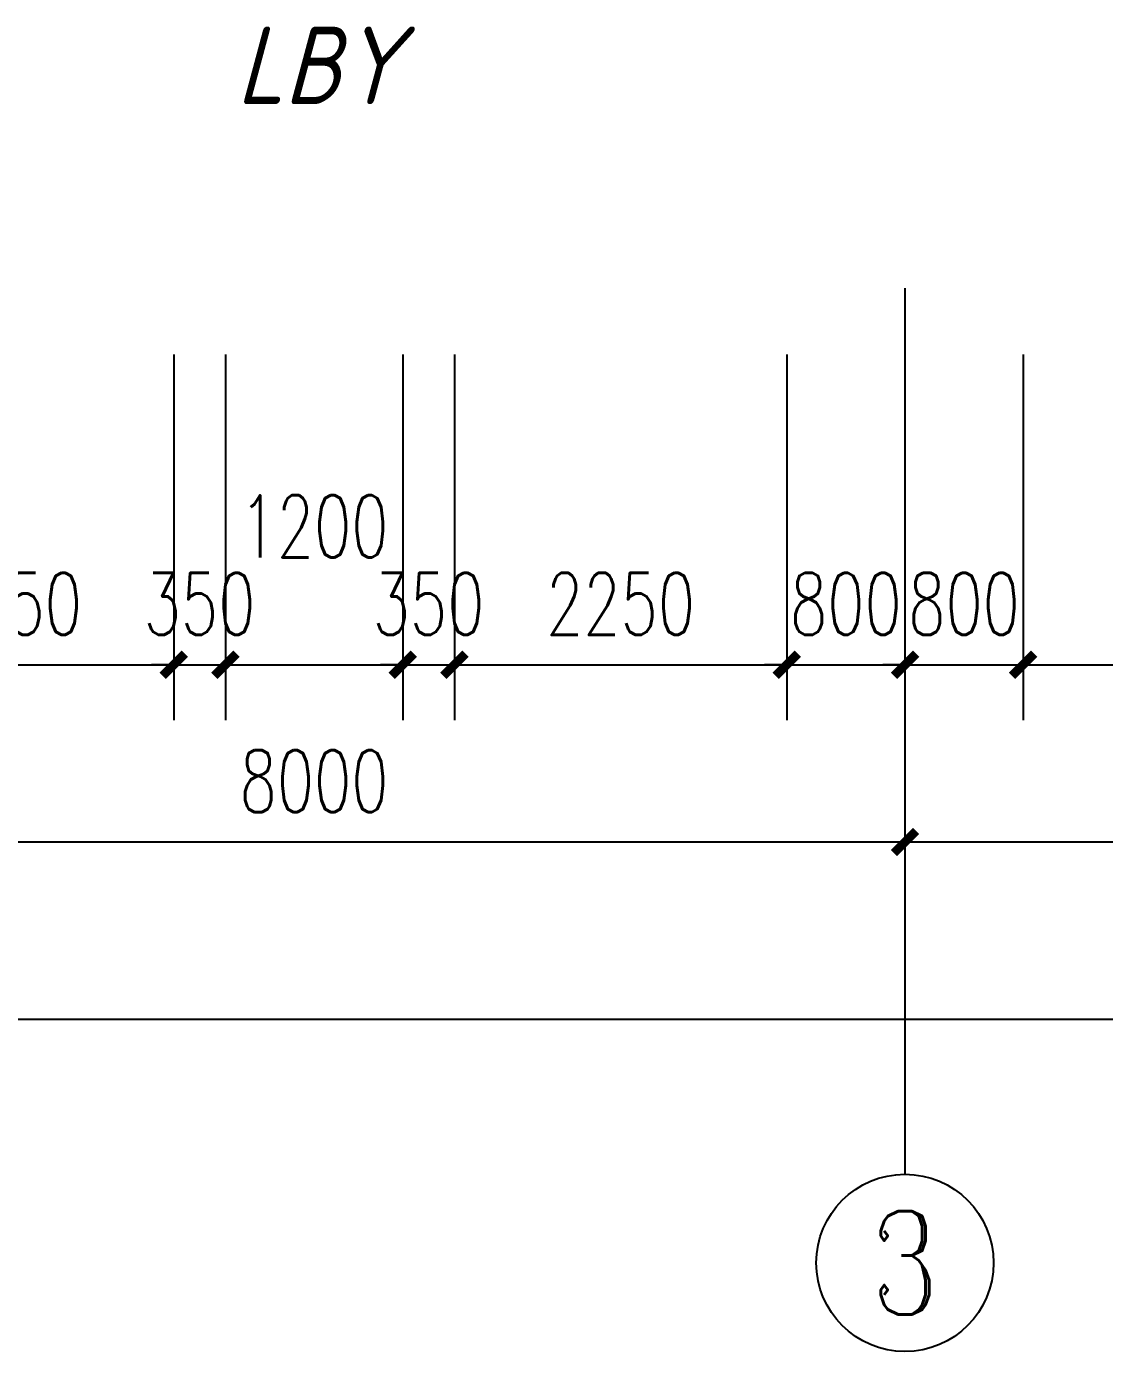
# Model space of a CAD drawing. Extents: x 0 to 2972856, y -1269770 to 0.
# Drawn here: x 2685210 to 2692506, y -1101156 to -1092184 of the extents above; entities that cross this region are included whole.
import ezdxf
from ezdxf.enums import TextEntityAlignment as Align

# ---------------------------------------------------------------- set-up
doc = ezdxf.new("R2010")
doc.units = 0
doc.header["$LTSCALE"] = 1000
doc.header["$PDSIZE"] = 50
doc.layers.add('1-建筑底图', color=8, linetype='Continuous')
doc.layers.add('AXIS_TEXT', color=7, linetype='Continuous')
doc.styles.add('_TCH_AXIS', font='COMPLEX', dxfattribs={"bigfont": 'GBCBIG'})
doc.styles.add('A_DIM_T3', font='SIMPLEX', dxfattribs={"width": 0.7, "bigfont": 'HZ'})
doc.styles.add('COMPLEX', font='COMPLEX')
doc.styles.get("Standard").update_dxf_attribs({"font": 'gbeitc.shx', "bigfont": 'gbcbig.shx'})
doc.dimstyles.new('_TCH_ARCH&&150', dxfattribs={"dimtxt": 420, "dimasz": 150, "dimexe": 375, "dimexo": 450, "dimgap": 202.5, "dimtad": 1, "dimdec": 0, "dimzin": 0, "dimdsep": 46, "dimtxsty": 'A_DIM_T3', "dimblk": 'ARCHTICK', "dimcen": 0.09, "dimclrt": 7, "dimazin": 2, "dimtfac": 1, "dimtdec": 0, "dimtix": 1, "dimtmove": 2, "dimatfit": 3, "dimfxl": 150, "dimtolj": 1, "dimtzin": 0, "dimarcsym": 0})

# ---------------------------------------------------------------- blocks, each defined once
blk = doc.blocks.new('_ArchTick')
at = {"color": 0, "linetype": 'ByBlock', "const_width": 0.4}
blk.add_lwpolyline([(-0.5, -0.5), (0.5, 0.5)], dxfattribs=at)
blk = doc.blocks.new('*D240')
at = {"layer": '1-建筑底图', "color": 0, "lineweight": -2, "transparency": 16777216}
for p, q in [((-600, -4450), (-600, -9325)), ((106600, -4450), (106600, -9325)), ((-600, -8950), (106600, -8950))]:
    blk.add_line(p, q, dxfattribs=at)
at = {"layer": 'Defpoints', "color": 0, "transparency": 16777216}
for p in [(-600, -4000), (106600, -4000), (106600, -8950)]:
    blk.add_point(p, dxfattribs=at)
at = {"layer": '1-建筑底图', "color": 0, "lineweight": -2, "transparency": 16777216, "xscale": 150, "yscale": 150, "zscale": 150, "rotation": 180}
blk.add_blockref('_ArchTick', (-600, -8950), dxfattribs=at)
at = {"layer": '1-建筑底图', "color": 0, "lineweight": -2, "transparency": 16777216, "xscale": 150, "yscale": 150, "zscale": 150}
blk.add_blockref('_ArchTick', (106600, -8950), dxfattribs=at)
at = {"layer": '1-建筑底图', "color": 7, "transparency": 16777216, "insert": (53000, -8537.5), "char_height": 420, "attachment_point": 5, "style": 'A_DIM_T3'}
blk.add_mtext('\\A1;107200', dxfattribs=at)
blk = doc.blocks.new('*D243')
at = {"layer": '1-建筑底图', "color": 0, "lineweight": -2, "transparency": 16777216}
for p, q in [((7700, -4450), (7700, -8125)), ((15700, -4450), (15700, -8125)), ((7700, -7750), (15700, -7750))]:
    blk.add_line(p, q, dxfattribs=at)
at = {"layer": 'Defpoints', "color": 0, "transparency": 16777216}
for p in [(7700, -4000), (15700, -4000), (15700, -7750)]:
    blk.add_point(p, dxfattribs=at)
at = {"layer": '1-建筑底图', "color": 0, "lineweight": -2, "transparency": 16777216, "xscale": 150, "yscale": 150, "zscale": 150, "rotation": 180}
blk.add_blockref('_ArchTick', (7700, -7750), dxfattribs=at)
at = {"layer": '1-建筑底图', "color": 0, "lineweight": -2, "transparency": 16777216, "xscale": 150, "yscale": 150, "zscale": 150}
blk.add_blockref('_ArchTick', (15700, -7750), dxfattribs=at)
at = {"layer": '1-建筑底图', "color": 7, "transparency": 16777216, "insert": (11700, -7337.5), "char_height": 420, "attachment_point": 5, "style": 'A_DIM_T3'}
blk.add_mtext('\\A1;8000', dxfattribs=at)
blk = doc.blocks.new('*D244')
at = {"layer": '1-建筑底图', "color": 0, "lineweight": -2, "transparency": 16777216}
for p, q in [((15700, -4450), (15700, -8125)), ((23700, -4450), (23700, -8125)), ((15700, -7750), (23700, -7750))]:
    blk.add_line(p, q, dxfattribs=at)
at = {"layer": 'Defpoints', "color": 0, "transparency": 16777216}
for p in [(15700, -4000), (23700, -4000), (23700, -7750)]:
    blk.add_point(p, dxfattribs=at)
at = {"layer": '1-建筑底图', "color": 0, "lineweight": -2, "transparency": 16777216, "xscale": 150, "yscale": 150, "zscale": 150, "rotation": 180}
blk.add_blockref('_ArchTick', (15700, -7750), dxfattribs=at)
at = {"layer": '1-建筑底图', "color": 0, "lineweight": -2, "transparency": 16777216, "xscale": 150, "yscale": 150, "zscale": 150}
blk.add_blockref('_ArchTick', (23700, -7750), dxfattribs=at)
at = {"layer": '1-建筑底图', "color": 7, "transparency": 16777216, "insert": (19700, -7337.5), "char_height": 420, "attachment_point": 5, "style": 'A_DIM_T3'}
blk.add_mtext('\\A1;8000', dxfattribs=at)
blk = doc.blocks.new('*D738')
at = {"layer": '1-建筑底图', "color": 0, "lineweight": -2, "transparency": 16777216}
for p, q in [((16500, -4450), (16500, -6925)), ((18750, -4450), (18750, -6925)), ((16500, -6550), (18750, -6550))]:
    blk.add_line(p, q, dxfattribs=at)
at = {"layer": 'Defpoints', "color": 0, "transparency": 16777216}
for p in [(16500, -4000), (18750, -4000), (18750, -6550)]:
    blk.add_point(p, dxfattribs=at)
at = {"layer": '1-建筑底图', "color": 0, "lineweight": -2, "transparency": 16777216, "xscale": 150, "yscale": 150, "zscale": 150, "rotation": 180}
blk.add_blockref('_ArchTick', (16500, -6550), dxfattribs=at)
at = {"layer": '1-建筑底图', "color": 0, "lineweight": -2, "transparency": 16777216, "xscale": 150, "yscale": 150, "zscale": 150}
blk.add_blockref('_ArchTick', (18750, -6550), dxfattribs=at)
at = {"layer": '1-建筑底图', "color": 7, "transparency": 16777216, "insert": (17625, -6137.5), "char_height": 420, "attachment_point": 5, "style": 'A_DIM_T3'}
blk.add_mtext('\\A1;2250', dxfattribs=at)
blk = doc.blocks.new('*D739')
at = {"layer": '1-建筑底图', "color": 0, "lineweight": -2, "transparency": 16777216}
for p, q in [((15700, -4450), (15700, -6925)), ((16500, -4450), (16500, -6925)), ((15700, -6550), (15550, -6550)), ((15700, -6550), (16500, -6550)), ((16500, -6550), (16650, -6550))]:
    blk.add_line(p, q, dxfattribs=at)
at = {"layer": 'Defpoints', "color": 0, "transparency": 16777216}
for p in [(15700, -4000), (16500, -4000), (16500, -6550)]:
    blk.add_point(p, dxfattribs=at)
at = {"layer": '1-建筑底图', "color": 0, "lineweight": -2, "transparency": 16777216, "xscale": 150, "yscale": 150, "zscale": 150}
blk.add_blockref('_ArchTick', (15700, -6550), dxfattribs=at)
at = {"layer": '1-建筑底图', "color": 0, "lineweight": -2, "transparency": 16777216, "xscale": 150, "yscale": 150, "zscale": 150, "rotation": 180}
blk.add_blockref('_ArchTick', (16500, -6550), dxfattribs=at)
at = {"layer": '1-建筑底图', "color": 7, "transparency": 16777216, "insert": (16100, -6137.5), "char_height": 420, "attachment_point": 5, "style": 'A_DIM_T3'}
blk.add_mtext('\\A1;800', dxfattribs=at)
blk = doc.blocks.new('*D740')
at = {"layer": '1-建筑底图', "color": 0, "lineweight": -2, "transparency": 16777216}
for p, q in [((14900, -4450), (14900, -6925)), ((15700, -4450), (15700, -6925)), ((14900, -6550), (14750, -6550)), ((14900, -6550), (15700, -6550)), ((15700, -6550), (15850, -6550))]:
    blk.add_line(p, q, dxfattribs=at)
at = {"layer": 'Defpoints', "color": 0, "transparency": 16777216}
for p in [(14900, -4000), (15700, -4000), (15700, -6550)]:
    blk.add_point(p, dxfattribs=at)
at = {"layer": '1-建筑底图', "color": 0, "lineweight": -2, "transparency": 16777216, "xscale": 150, "yscale": 150, "zscale": 150}
blk.add_blockref('_ArchTick', (14900, -6550), dxfattribs=at)
at = {"layer": '1-建筑底图', "color": 0, "lineweight": -2, "transparency": 16777216, "xscale": 150, "yscale": 150, "zscale": 150, "rotation": 180}
blk.add_blockref('_ArchTick', (15700, -6550), dxfattribs=at)
at = {"layer": '1-建筑底图', "color": 7, "transparency": 16777216, "insert": (15300, -6137.5), "char_height": 420, "attachment_point": 5, "style": 'A_DIM_T3'}
blk.add_mtext('\\A1;800', dxfattribs=at)
blk = doc.blocks.new('*D741')
at = {"layer": '1-建筑底图', "color": 0, "lineweight": -2, "transparency": 16777216}
for p, q in [((12650, -4450), (12650, -6925)), ((14900, -4450), (14900, -6925)), ((12650, -6550), (14900, -6550))]:
    blk.add_line(p, q, dxfattribs=at)
at = {"layer": 'Defpoints', "color": 0, "transparency": 16777216}
for p in [(12650, -4000), (14900, -4000), (14900, -6550)]:
    blk.add_point(p, dxfattribs=at)
at = {"layer": '1-建筑底图', "color": 0, "lineweight": -2, "transparency": 16777216, "xscale": 150, "yscale": 150, "zscale": 150, "rotation": 180}
blk.add_blockref('_ArchTick', (12650, -6550), dxfattribs=at)
at = {"layer": '1-建筑底图', "color": 0, "lineweight": -2, "transparency": 16777216, "xscale": 150, "yscale": 150, "zscale": 150}
blk.add_blockref('_ArchTick', (14900, -6550), dxfattribs=at)
at = {"layer": '1-建筑底图', "color": 7, "transparency": 16777216, "insert": (13775, -6137.5), "char_height": 420, "attachment_point": 5, "style": 'A_DIM_T3'}
blk.add_mtext('\\A1;2250', dxfattribs=at)
blk = doc.blocks.new('*D742')
at = {"layer": '1-建筑底图', "color": 0, "lineweight": -2, "transparency": 16777216}
for p, q in [((12300, -4450), (12300, -6925)), ((12650, -4450), (12650, -6925)), ((12300, -6550), (12150, -6550)), ((12300, -6550), (12650, -6550)), ((12650, -6550), (12800, -6550))]:
    blk.add_line(p, q, dxfattribs=at)
at = {"layer": 'Defpoints', "color": 0, "transparency": 16777216}
for p in [(12300, -4000), (12650, -4000), (12650, -6550)]:
    blk.add_point(p, dxfattribs=at)
at = {"layer": '1-建筑底图', "color": 0, "lineweight": -2, "transparency": 16777216, "xscale": 150, "yscale": 150, "zscale": 150}
blk.add_blockref('_ArchTick', (12300, -6550), dxfattribs=at)
at = {"layer": '1-建筑底图', "color": 0, "lineweight": -2, "transparency": 16777216, "xscale": 150, "yscale": 150, "zscale": 150, "rotation": 180}
blk.add_blockref('_ArchTick', (12650, -6550), dxfattribs=at)
at = {"layer": '1-建筑底图', "color": 7, "transparency": 16777216, "insert": (12475, -6137.5), "char_height": 420, "attachment_point": 5, "style": 'A_DIM_T3'}
blk.add_mtext('\\A1;350', dxfattribs=at)
blk = doc.blocks.new('*D743')
at = {"layer": '1-建筑底图', "color": 0, "lineweight": -2, "transparency": 16777216}
for p, q in [((11100, -4450), (11100, -6925)), ((12300, -4450), (12300, -6925)), ((11100, -6550), (12300, -6550))]:
    blk.add_line(p, q, dxfattribs=at)
at = {"layer": 'Defpoints', "color": 0, "transparency": 16777216}
for p in [(11100, -4000), (12300, -4000), (12300, -6550)]:
    blk.add_point(p, dxfattribs=at)
at = {"layer": '1-建筑底图', "color": 0, "lineweight": -2, "transparency": 16777216, "xscale": 150, "yscale": 150, "zscale": 150, "rotation": 180}
blk.add_blockref('_ArchTick', (11100, -6550), dxfattribs=at)
at = {"layer": '1-建筑底图', "color": 0, "lineweight": -2, "transparency": 16777216, "xscale": 150, "yscale": 150, "zscale": 150}
blk.add_blockref('_ArchTick', (12300, -6550), dxfattribs=at)
at = {"layer": '1-建筑底图', "color": 7, "transparency": 16777216, "insert": (11700, -5612.5), "char_height": 420, "attachment_point": 5, "style": 'A_DIM_T3'}
blk.add_mtext('\\A1;1200', dxfattribs=at)
blk = doc.blocks.new('*D744')
at = {"layer": '1-建筑底图', "color": 0, "lineweight": -2, "transparency": 16777216}
for p, q in [((10750, -4450), (10750, -6925)), ((11100, -4450), (11100, -6925)), ((10750, -6550), (10600, -6550)), ((10750, -6550), (11100, -6550)), ((11100, -6550), (11250, -6550))]:
    blk.add_line(p, q, dxfattribs=at)
at = {"layer": 'Defpoints', "color": 0, "transparency": 16777216}
for p in [(10750, -4000), (11100, -4000), (11100, -6550)]:
    blk.add_point(p, dxfattribs=at)
at = {"layer": '1-建筑底图', "color": 0, "lineweight": -2, "transparency": 16777216, "xscale": 150, "yscale": 150, "zscale": 150}
blk.add_blockref('_ArchTick', (10750, -6550), dxfattribs=at)
at = {"layer": '1-建筑底图', "color": 0, "lineweight": -2, "transparency": 16777216, "xscale": 150, "yscale": 150, "zscale": 150, "rotation": 180}
blk.add_blockref('_ArchTick', (11100, -6550), dxfattribs=at)
at = {"layer": '1-建筑底图', "color": 7, "transparency": 16777216, "insert": (10925, -6137.5), "char_height": 420, "attachment_point": 5, "style": 'A_DIM_T3'}
blk.add_mtext('\\A1;350', dxfattribs=at)
blk = doc.blocks.new('*D745')
at = {"layer": '1-建筑底图', "color": 0, "lineweight": -2, "transparency": 16777216}
for p, q in [((8500, -4450), (8500, -6925)), ((10750, -4450), (10750, -6925)), ((8500, -6550), (10750, -6550))]:
    blk.add_line(p, q, dxfattribs=at)
at = {"layer": 'Defpoints', "color": 0, "transparency": 16777216}
for p in [(8500, -4000), (10750, -4000), (10750, -6550)]:
    blk.add_point(p, dxfattribs=at)
at = {"layer": '1-建筑底图', "color": 0, "lineweight": -2, "transparency": 16777216, "xscale": 150, "yscale": 150, "zscale": 150, "rotation": 180}
blk.add_blockref('_ArchTick', (8500, -6550), dxfattribs=at)
at = {"layer": '1-建筑底图', "color": 0, "lineweight": -2, "transparency": 16777216, "xscale": 150, "yscale": 150, "zscale": 150}
blk.add_blockref('_ArchTick', (10750, -6550), dxfattribs=at)
at = {"layer": '1-建筑底图', "color": 7, "transparency": 16777216, "insert": (9625, -6137.5), "char_height": 420, "attachment_point": 5, "style": 'A_DIM_T3'}
blk.add_mtext('\\A1;2250', dxfattribs=at)
blk = doc.blocks.new('*D855')
at = {"layer": '1-建筑底图', "color": 0, "lineweight": -2, "transparency": 16777216}
for p, q in [((-600, -4450), (-600, -9325)), ((106600, -4450), (106600, -9325)), ((-600, -8950), (106600, -8950))]:
    blk.add_line(p, q, dxfattribs=at)
at = {"layer": 'Defpoints', "color": 0, "transparency": 16777216}
for p in [(-600, -4000), (106600, -4000), (106600, -8950)]:
    blk.add_point(p, dxfattribs=at)
at = {"layer": '1-建筑底图', "color": 0, "lineweight": -2, "transparency": 16777216, "xscale": 150, "yscale": 150, "zscale": 150, "rotation": 180}
blk.add_blockref('_ArchTick', (-600, -8950), dxfattribs=at)
at = {"layer": '1-建筑底图', "color": 0, "lineweight": -2, "transparency": 16777216, "xscale": 150, "yscale": 150, "zscale": 150}
blk.add_blockref('_ArchTick', (106600, -8950), dxfattribs=at)
at = {"layer": '1-建筑底图', "color": 7, "transparency": 16777216, "insert": (53000, -8537.5), "char_height": 420, "attachment_point": 5, "style": 'A_DIM_T3'}
blk.add_mtext('\\A1;107200', dxfattribs=at)
blk = doc.blocks.new('*D858')
at = {"layer": '1-建筑底图', "color": 0, "lineweight": -2, "transparency": 16777216}
for p, q in [((7700, -4450), (7700, -8125)), ((15700, -4450), (15700, -8125)), ((7700, -7750), (15700, -7750))]:
    blk.add_line(p, q, dxfattribs=at)
at = {"layer": 'Defpoints', "color": 0, "transparency": 16777216}
for p in [(7700, -4000), (15700, -4000), (15700, -7750)]:
    blk.add_point(p, dxfattribs=at)
at = {"layer": '1-建筑底图', "color": 0, "lineweight": -2, "transparency": 16777216, "xscale": 150, "yscale": 150, "zscale": 150, "rotation": 180}
blk.add_blockref('_ArchTick', (7700, -7750), dxfattribs=at)
at = {"layer": '1-建筑底图', "color": 0, "lineweight": -2, "transparency": 16777216, "xscale": 150, "yscale": 150, "zscale": 150}
blk.add_blockref('_ArchTick', (15700, -7750), dxfattribs=at)
at = {"layer": '1-建筑底图', "color": 7, "transparency": 16777216, "insert": (11700, -7337.5), "char_height": 420, "attachment_point": 5, "style": 'A_DIM_T3'}
blk.add_mtext('\\A1;8000', dxfattribs=at)
blk = doc.blocks.new('*D859')
at = {"layer": '1-建筑底图', "color": 0, "lineweight": -2, "transparency": 16777216}
for p, q in [((15700, -4450), (15700, -8125)), ((23700, -4450), (23700, -8125)), ((15700, -7750), (23700, -7750))]:
    blk.add_line(p, q, dxfattribs=at)
at = {"layer": 'Defpoints', "color": 0, "transparency": 16777216}
for p in [(15700, -4000), (23700, -4000), (23700, -7750)]:
    blk.add_point(p, dxfattribs=at)
at = {"layer": '1-建筑底图', "color": 0, "lineweight": -2, "transparency": 16777216, "xscale": 150, "yscale": 150, "zscale": 150, "rotation": 180}
blk.add_blockref('_ArchTick', (15700, -7750), dxfattribs=at)
at = {"layer": '1-建筑底图', "color": 0, "lineweight": -2, "transparency": 16777216, "xscale": 150, "yscale": 150, "zscale": 150}
blk.add_blockref('_ArchTick', (23700, -7750), dxfattribs=at)
at = {"layer": '1-建筑底图', "color": 7, "transparency": 16777216, "insert": (19700, -7337.5), "char_height": 420, "attachment_point": 5, "style": 'A_DIM_T3'}
blk.add_mtext('\\A1;8000', dxfattribs=at)
blk = doc.blocks.new('*D1045')
at = {"layer": '1-建筑底图', "color": 0, "lineweight": -2, "transparency": 16777216}
for p, q in [((16500, -4450), (16500, -6925)), ((18750, -4450), (18750, -6925)), ((16500, -6550), (18750, -6550))]:
    blk.add_line(p, q, dxfattribs=at)
at = {"layer": 'Defpoints', "color": 0, "transparency": 16777216}
for p in [(16500, -4000), (18750, -4000), (18750, -6550)]:
    blk.add_point(p, dxfattribs=at)
at = {"layer": '1-建筑底图', "color": 0, "lineweight": -2, "transparency": 16777216, "xscale": 150, "yscale": 150, "zscale": 150, "rotation": 180}
blk.add_blockref('_ArchTick', (16500, -6550), dxfattribs=at)
at = {"layer": '1-建筑底图', "color": 0, "lineweight": -2, "transparency": 16777216, "xscale": 150, "yscale": 150, "zscale": 150}
blk.add_blockref('_ArchTick', (18750, -6550), dxfattribs=at)
at = {"layer": '1-建筑底图', "color": 7, "transparency": 16777216, "insert": (17625, -6137.5), "char_height": 420, "attachment_point": 5, "style": 'A_DIM_T3'}
blk.add_mtext('\\A1;2250', dxfattribs=at)
blk = doc.blocks.new('*D1046')
at = {"layer": '1-建筑底图', "color": 0, "lineweight": -2, "transparency": 16777216}
for p, q in [((15700, -4450), (15700, -6925)), ((16500, -4450), (16500, -6925)), ((15700, -6550), (15550, -6550)), ((15700, -6550), (16500, -6550)), ((16500, -6550), (16650, -6550))]:
    blk.add_line(p, q, dxfattribs=at)
at = {"layer": 'Defpoints', "color": 0, "transparency": 16777216}
for p in [(15700, -4000), (16500, -4000), (16500, -6550)]:
    blk.add_point(p, dxfattribs=at)
at = {"layer": '1-建筑底图', "color": 0, "lineweight": -2, "transparency": 16777216, "xscale": 150, "yscale": 150, "zscale": 150}
blk.add_blockref('_ArchTick', (15700, -6550), dxfattribs=at)
at = {"layer": '1-建筑底图', "color": 0, "lineweight": -2, "transparency": 16777216, "xscale": 150, "yscale": 150, "zscale": 150, "rotation": 180}
blk.add_blockref('_ArchTick', (16500, -6550), dxfattribs=at)
at = {"layer": '1-建筑底图', "color": 7, "transparency": 16777216, "insert": (16100, -6137.5), "char_height": 420, "attachment_point": 5, "style": 'A_DIM_T3'}
blk.add_mtext('\\A1;800', dxfattribs=at)
blk = doc.blocks.new('*D1047')
at = {"layer": '1-建筑底图', "color": 0, "lineweight": -2, "transparency": 16777216}
for p, q in [((14900, -4450), (14900, -6925)), ((15700, -4450), (15700, -6925)), ((14900, -6550), (14750, -6550)), ((14900, -6550), (15700, -6550)), ((15700, -6550), (15850, -6550))]:
    blk.add_line(p, q, dxfattribs=at)
at = {"layer": 'Defpoints', "color": 0, "transparency": 16777216}
for p in [(14900, -4000), (15700, -4000), (15700, -6550)]:
    blk.add_point(p, dxfattribs=at)
at = {"layer": '1-建筑底图', "color": 0, "lineweight": -2, "transparency": 16777216, "xscale": 150, "yscale": 150, "zscale": 150}
blk.add_blockref('_ArchTick', (14900, -6550), dxfattribs=at)
at = {"layer": '1-建筑底图', "color": 0, "lineweight": -2, "transparency": 16777216, "xscale": 150, "yscale": 150, "zscale": 150, "rotation": 180}
blk.add_blockref('_ArchTick', (15700, -6550), dxfattribs=at)
at = {"layer": '1-建筑底图', "color": 7, "transparency": 16777216, "insert": (15300, -6137.5), "char_height": 420, "attachment_point": 5, "style": 'A_DIM_T3'}
blk.add_mtext('\\A1;800', dxfattribs=at)
blk = doc.blocks.new('*D1048')
at = {"layer": '1-建筑底图', "color": 0, "lineweight": -2, "transparency": 16777216}
for p, q in [((12650, -4450), (12650, -6925)), ((14900, -4450), (14900, -6925)), ((12650, -6550), (14900, -6550))]:
    blk.add_line(p, q, dxfattribs=at)
at = {"layer": 'Defpoints', "color": 0, "transparency": 16777216}
for p in [(12650, -4000), (14900, -4000), (14900, -6550)]:
    blk.add_point(p, dxfattribs=at)
at = {"layer": '1-建筑底图', "color": 0, "lineweight": -2, "transparency": 16777216, "xscale": 150, "yscale": 150, "zscale": 150, "rotation": 180}
blk.add_blockref('_ArchTick', (12650, -6550), dxfattribs=at)
at = {"layer": '1-建筑底图', "color": 0, "lineweight": -2, "transparency": 16777216, "xscale": 150, "yscale": 150, "zscale": 150}
blk.add_blockref('_ArchTick', (14900, -6550), dxfattribs=at)
at = {"layer": '1-建筑底图', "color": 7, "transparency": 16777216, "insert": (13775, -6137.5), "char_height": 420, "attachment_point": 5, "style": 'A_DIM_T3'}
blk.add_mtext('\\A1;2250', dxfattribs=at)
blk = doc.blocks.new('*D1049')
at = {"layer": '1-建筑底图', "color": 0, "lineweight": -2, "transparency": 16777216}
for p, q in [((12300, -4450), (12300, -6925)), ((12650, -4450), (12650, -6925)), ((12300, -6550), (12150, -6550)), ((12300, -6550), (12650, -6550)), ((12650, -6550), (12800, -6550))]:
    blk.add_line(p, q, dxfattribs=at)
at = {"layer": 'Defpoints', "color": 0, "transparency": 16777216}
for p in [(12300, -4000), (12650, -4000), (12650, -6550)]:
    blk.add_point(p, dxfattribs=at)
at = {"layer": '1-建筑底图', "color": 0, "lineweight": -2, "transparency": 16777216, "xscale": 150, "yscale": 150, "zscale": 150}
blk.add_blockref('_ArchTick', (12300, -6550), dxfattribs=at)
at = {"layer": '1-建筑底图', "color": 0, "lineweight": -2, "transparency": 16777216, "xscale": 150, "yscale": 150, "zscale": 150, "rotation": 180}
blk.add_blockref('_ArchTick', (12650, -6550), dxfattribs=at)
at = {"layer": '1-建筑底图', "color": 7, "transparency": 16777216, "insert": (12475, -6137.5), "char_height": 420, "attachment_point": 5, "style": 'A_DIM_T3'}
blk.add_mtext('\\A1;350', dxfattribs=at)
blk = doc.blocks.new('*D1050')
at = {"layer": '1-建筑底图', "color": 0, "lineweight": -2, "transparency": 16777216}
for p, q in [((11100, -4450), (11100, -6925)), ((12300, -4450), (12300, -6925)), ((11100, -6550), (12300, -6550))]:
    blk.add_line(p, q, dxfattribs=at)
at = {"layer": 'Defpoints', "color": 0, "transparency": 16777216}
for p in [(11100, -4000), (12300, -4000), (12300, -6550)]:
    blk.add_point(p, dxfattribs=at)
at = {"layer": '1-建筑底图', "color": 0, "lineweight": -2, "transparency": 16777216, "xscale": 150, "yscale": 150, "zscale": 150, "rotation": 180}
blk.add_blockref('_ArchTick', (11100, -6550), dxfattribs=at)
at = {"layer": '1-建筑底图', "color": 0, "lineweight": -2, "transparency": 16777216, "xscale": 150, "yscale": 150, "zscale": 150}
blk.add_blockref('_ArchTick', (12300, -6550), dxfattribs=at)
at = {"layer": '1-建筑底图', "color": 7, "transparency": 16777216, "insert": (11700, -5612.5), "char_height": 420, "attachment_point": 5, "style": 'A_DIM_T3'}
blk.add_mtext('\\A1;1200', dxfattribs=at)
blk = doc.blocks.new('*D1051')
at = {"layer": '1-建筑底图', "color": 0, "lineweight": -2, "transparency": 16777216}
for p, q in [((10750, -4450), (10750, -6925)), ((11100, -4450), (11100, -6925)), ((10750, -6550), (10600, -6550)), ((10750, -6550), (11100, -6550)), ((11100, -6550), (11250, -6550))]:
    blk.add_line(p, q, dxfattribs=at)
at = {"layer": 'Defpoints', "color": 0, "transparency": 16777216}
for p in [(10750, -4000), (11100, -4000), (11100, -6550)]:
    blk.add_point(p, dxfattribs=at)
at = {"layer": '1-建筑底图', "color": 0, "lineweight": -2, "transparency": 16777216, "xscale": 150, "yscale": 150, "zscale": 150}
blk.add_blockref('_ArchTick', (10750, -6550), dxfattribs=at)
at = {"layer": '1-建筑底图', "color": 0, "lineweight": -2, "transparency": 16777216, "xscale": 150, "yscale": 150, "zscale": 150, "rotation": 180}
blk.add_blockref('_ArchTick', (11100, -6550), dxfattribs=at)
at = {"layer": '1-建筑底图', "color": 7, "transparency": 16777216, "insert": (10925, -6137.5), "char_height": 420, "attachment_point": 5, "style": 'A_DIM_T3'}
blk.add_mtext('\\A1;350', dxfattribs=at)
blk = doc.blocks.new('*D1052')
at = {"layer": '1-建筑底图', "color": 0, "lineweight": -2, "transparency": 16777216}
for p, q in [((8500, -4450), (8500, -6925)), ((10750, -4450), (10750, -6925)), ((8500, -6550), (10750, -6550))]:
    blk.add_line(p, q, dxfattribs=at)
at = {"layer": 'Defpoints', "color": 0, "transparency": 16777216}
for p in [(8500, -4000), (10750, -4000), (10750, -6550)]:
    blk.add_point(p, dxfattribs=at)
at = {"layer": '1-建筑底图', "color": 0, "lineweight": -2, "transparency": 16777216, "xscale": 150, "yscale": 150, "zscale": 150, "rotation": 180}
blk.add_blockref('_ArchTick', (8500, -6550), dxfattribs=at)
at = {"layer": '1-建筑底图', "color": 0, "lineweight": -2, "transparency": 16777216, "xscale": 150, "yscale": 150, "zscale": 150}
blk.add_blockref('_ArchTick', (10750, -6550), dxfattribs=at)
at = {"layer": '1-建筑底图', "color": 7, "transparency": 16777216, "insert": (9625, -6137.5), "char_height": 420, "attachment_point": 5, "style": 'A_DIM_T3'}
blk.add_mtext('\\A1;2250', dxfattribs=at)
blk = doc.blocks.new('_AXISO')
blk.add_circle((0, 0), 0.5)
at = {"layer": 'AXIS_TEXT', "style": 'COMPLEX', "width": 1.041667}
blk.add_attdef('A', text='', height=0.56, dxfattribs=at).set_placement((-0.25, -0.28), (0.25, -0.28), align=Align.FIT)
blk = doc.blocks.new('*D458')
at = {"layer": '1-建筑底图', "color": 0, "lineweight": -2, "transparency": 16777216}
for p, q in [((-600, -4450), (-600, -9325)), ((106600, -4450), (106600, -9325)), ((-600, -8950), (106600, -8950))]:
    blk.add_line(p, q, dxfattribs=at)
at = {"layer": 'Defpoints', "color": 0, "transparency": 16777216}
for p in [(-600, -4000), (106600, -4000), (106600, -8950)]:
    blk.add_point(p, dxfattribs=at)
at = {"layer": '1-建筑底图', "color": 0, "lineweight": -2, "transparency": 16777216, "xscale": 150, "yscale": 150, "zscale": 150, "rotation": 180}
blk.add_blockref('_ArchTick', (-600, -8950), dxfattribs=at)
at = {"layer": '1-建筑底图', "color": 0, "lineweight": -2, "transparency": 16777216, "xscale": 150, "yscale": 150, "zscale": 150}
blk.add_blockref('_ArchTick', (106600, -8950), dxfattribs=at)
at = {"layer": '1-建筑底图', "color": 7, "transparency": 16777216, "insert": (53000, -8537.5), "char_height": 420, "attachment_point": 5, "style": 'A_DIM_T3'}
blk.add_mtext('\\A1;107200', dxfattribs=at)
blk = doc.blocks.new('*D461')
at = {"layer": '1-建筑底图', "color": 0, "lineweight": -2, "transparency": 16777216}
for p, q in [((7700, -4450), (7700, -8125)), ((15700, -4450), (15700, -8125)), ((7700, -7750), (15700, -7750))]:
    blk.add_line(p, q, dxfattribs=at)
at = {"layer": 'Defpoints', "color": 0, "transparency": 16777216}
for p in [(7700, -4000), (15700, -4000), (15700, -7750)]:
    blk.add_point(p, dxfattribs=at)
at = {"layer": '1-建筑底图', "color": 0, "lineweight": -2, "transparency": 16777216, "xscale": 150, "yscale": 150, "zscale": 150, "rotation": 180}
blk.add_blockref('_ArchTick', (7700, -7750), dxfattribs=at)
at = {"layer": '1-建筑底图', "color": 0, "lineweight": -2, "transparency": 16777216, "xscale": 150, "yscale": 150, "zscale": 150}
blk.add_blockref('_ArchTick', (15700, -7750), dxfattribs=at)
at = {"layer": '1-建筑底图', "color": 7, "transparency": 16777216, "insert": (11700, -7337.5), "char_height": 420, "attachment_point": 5, "style": 'A_DIM_T3'}
blk.add_mtext('\\A1;8000', dxfattribs=at)
blk = doc.blocks.new('*D462')
at = {"layer": '1-建筑底图', "color": 0, "lineweight": -2, "transparency": 16777216}
for p, q in [((15700, -4450), (15700, -8125)), ((23700, -4450), (23700, -8125)), ((15700, -7750), (23700, -7750))]:
    blk.add_line(p, q, dxfattribs=at)
at = {"layer": 'Defpoints', "color": 0, "transparency": 16777216}
for p in [(15700, -4000), (23700, -4000), (23700, -7750)]:
    blk.add_point(p, dxfattribs=at)
at = {"layer": '1-建筑底图', "color": 0, "lineweight": -2, "transparency": 16777216, "xscale": 150, "yscale": 150, "zscale": 150, "rotation": 180}
blk.add_blockref('_ArchTick', (15700, -7750), dxfattribs=at)
at = {"layer": '1-建筑底图', "color": 0, "lineweight": -2, "transparency": 16777216, "xscale": 150, "yscale": 150, "zscale": 150}
blk.add_blockref('_ArchTick', (23700, -7750), dxfattribs=at)
at = {"layer": '1-建筑底图', "color": 7, "transparency": 16777216, "insert": (19700, -7337.5), "char_height": 420, "attachment_point": 5, "style": 'A_DIM_T3'}
blk.add_mtext('\\A1;8000', dxfattribs=at)
blk = doc.blocks.new('*D648')
at = {"layer": '1-建筑底图', "color": 0, "lineweight": -2, "transparency": 16777216}
for p, q in [((16500, -4450), (16500, -6925)), ((18750, -4450), (18750, -6925)), ((16500, -6550), (18750, -6550))]:
    blk.add_line(p, q, dxfattribs=at)
at = {"layer": 'Defpoints', "color": 0, "transparency": 16777216}
for p in [(16500, -4000), (18750, -4000), (18750, -6550)]:
    blk.add_point(p, dxfattribs=at)
at = {"layer": '1-建筑底图', "color": 0, "lineweight": -2, "transparency": 16777216, "xscale": 150, "yscale": 150, "zscale": 150, "rotation": 180}
blk.add_blockref('_ArchTick', (16500, -6550), dxfattribs=at)
at = {"layer": '1-建筑底图', "color": 0, "lineweight": -2, "transparency": 16777216, "xscale": 150, "yscale": 150, "zscale": 150}
blk.add_blockref('_ArchTick', (18750, -6550), dxfattribs=at)
at = {"layer": '1-建筑底图', "color": 7, "transparency": 16777216, "insert": (17625, -6137.5), "char_height": 420, "attachment_point": 5, "style": 'A_DIM_T3'}
blk.add_mtext('\\A1;2250', dxfattribs=at)
blk = doc.blocks.new('*D649')
at = {"layer": '1-建筑底图', "color": 0, "lineweight": -2, "transparency": 16777216}
for p, q in [((15700, -4450), (15700, -6925)), ((16500, -4450), (16500, -6925)), ((15700, -6550), (15550, -6550)), ((15700, -6550), (16500, -6550)), ((16500, -6550), (16650, -6550))]:
    blk.add_line(p, q, dxfattribs=at)
at = {"layer": 'Defpoints', "color": 0, "transparency": 16777216}
for p in [(15700, -4000), (16500, -4000), (16500, -6550)]:
    blk.add_point(p, dxfattribs=at)
at = {"layer": '1-建筑底图', "color": 0, "lineweight": -2, "transparency": 16777216, "xscale": 150, "yscale": 150, "zscale": 150}
blk.add_blockref('_ArchTick', (15700, -6550), dxfattribs=at)
at = {"layer": '1-建筑底图', "color": 0, "lineweight": -2, "transparency": 16777216, "xscale": 150, "yscale": 150, "zscale": 150, "rotation": 180}
blk.add_blockref('_ArchTick', (16500, -6550), dxfattribs=at)
at = {"layer": '1-建筑底图', "color": 7, "transparency": 16777216, "insert": (16100, -6137.5), "char_height": 420, "attachment_point": 5, "style": 'A_DIM_T3'}
blk.add_mtext('\\A1;800', dxfattribs=at)
blk = doc.blocks.new('*D650')
at = {"layer": '1-建筑底图', "color": 0, "lineweight": -2, "transparency": 16777216}
for p, q in [((14900, -4450), (14900, -6925)), ((15700, -4450), (15700, -6925)), ((14900, -6550), (14750, -6550)), ((14900, -6550), (15700, -6550)), ((15700, -6550), (15850, -6550))]:
    blk.add_line(p, q, dxfattribs=at)
at = {"layer": 'Defpoints', "color": 0, "transparency": 16777216}
for p in [(14900, -4000), (15700, -4000), (15700, -6550)]:
    blk.add_point(p, dxfattribs=at)
at = {"layer": '1-建筑底图', "color": 0, "lineweight": -2, "transparency": 16777216, "xscale": 150, "yscale": 150, "zscale": 150}
blk.add_blockref('_ArchTick', (14900, -6550), dxfattribs=at)
at = {"layer": '1-建筑底图', "color": 0, "lineweight": -2, "transparency": 16777216, "xscale": 150, "yscale": 150, "zscale": 150, "rotation": 180}
blk.add_blockref('_ArchTick', (15700, -6550), dxfattribs=at)
at = {"layer": '1-建筑底图', "color": 7, "transparency": 16777216, "insert": (15300, -6137.5), "char_height": 420, "attachment_point": 5, "style": 'A_DIM_T3'}
blk.add_mtext('\\A1;800', dxfattribs=at)
blk = doc.blocks.new('*D651')
at = {"layer": '1-建筑底图', "color": 0, "lineweight": -2, "transparency": 16777216}
for p, q in [((12650, -4450), (12650, -6925)), ((14900, -4450), (14900, -6925)), ((12650, -6550), (14900, -6550))]:
    blk.add_line(p, q, dxfattribs=at)
at = {"layer": 'Defpoints', "color": 0, "transparency": 16777216}
for p in [(12650, -4000), (14900, -4000), (14900, -6550)]:
    blk.add_point(p, dxfattribs=at)
at = {"layer": '1-建筑底图', "color": 0, "lineweight": -2, "transparency": 16777216, "xscale": 150, "yscale": 150, "zscale": 150, "rotation": 180}
blk.add_blockref('_ArchTick', (12650, -6550), dxfattribs=at)
at = {"layer": '1-建筑底图', "color": 0, "lineweight": -2, "transparency": 16777216, "xscale": 150, "yscale": 150, "zscale": 150}
blk.add_blockref('_ArchTick', (14900, -6550), dxfattribs=at)
at = {"layer": '1-建筑底图', "color": 7, "transparency": 16777216, "insert": (13775, -6137.5), "char_height": 420, "attachment_point": 5, "style": 'A_DIM_T3'}
blk.add_mtext('\\A1;2250', dxfattribs=at)
blk = doc.blocks.new('*D652')
at = {"layer": '1-建筑底图', "color": 0, "lineweight": -2, "transparency": 16777216}
for p, q in [((12300, -4450), (12300, -6925)), ((12650, -4450), (12650, -6925)), ((12300, -6550), (12150, -6550)), ((12300, -6550), (12650, -6550)), ((12650, -6550), (12800, -6550))]:
    blk.add_line(p, q, dxfattribs=at)
at = {"layer": 'Defpoints', "color": 0, "transparency": 16777216}
for p in [(12300, -4000), (12650, -4000), (12650, -6550)]:
    blk.add_point(p, dxfattribs=at)
at = {"layer": '1-建筑底图', "color": 0, "lineweight": -2, "transparency": 16777216, "xscale": 150, "yscale": 150, "zscale": 150}
blk.add_blockref('_ArchTick', (12300, -6550), dxfattribs=at)
at = {"layer": '1-建筑底图', "color": 0, "lineweight": -2, "transparency": 16777216, "xscale": 150, "yscale": 150, "zscale": 150, "rotation": 180}
blk.add_blockref('_ArchTick', (12650, -6550), dxfattribs=at)
at = {"layer": '1-建筑底图', "color": 7, "transparency": 16777216, "insert": (12475, -6137.5), "char_height": 420, "attachment_point": 5, "style": 'A_DIM_T3'}
blk.add_mtext('\\A1;350', dxfattribs=at)
blk = doc.blocks.new('*D653')
at = {"layer": '1-建筑底图', "color": 0, "lineweight": -2, "transparency": 16777216}
for p, q in [((11100, -4450), (11100, -6925)), ((12300, -4450), (12300, -6925)), ((11100, -6550), (12300, -6550))]:
    blk.add_line(p, q, dxfattribs=at)
at = {"layer": 'Defpoints', "color": 0, "transparency": 16777216}
for p in [(11100, -4000), (12300, -4000), (12300, -6550)]:
    blk.add_point(p, dxfattribs=at)
at = {"layer": '1-建筑底图', "color": 0, "lineweight": -2, "transparency": 16777216, "xscale": 150, "yscale": 150, "zscale": 150, "rotation": 180}
blk.add_blockref('_ArchTick', (11100, -6550), dxfattribs=at)
at = {"layer": '1-建筑底图', "color": 0, "lineweight": -2, "transparency": 16777216, "xscale": 150, "yscale": 150, "zscale": 150}
blk.add_blockref('_ArchTick', (12300, -6550), dxfattribs=at)
at = {"layer": '1-建筑底图', "color": 7, "transparency": 16777216, "insert": (11700, -5612.5), "char_height": 420, "attachment_point": 5, "style": 'A_DIM_T3'}
blk.add_mtext('\\A1;1200', dxfattribs=at)
blk = doc.blocks.new('*D654')
at = {"layer": '1-建筑底图', "color": 0, "lineweight": -2, "transparency": 16777216}
for p, q in [((10750, -4450), (10750, -6925)), ((11100, -4450), (11100, -6925)), ((10750, -6550), (10600, -6550)), ((10750, -6550), (11100, -6550)), ((11100, -6550), (11250, -6550))]:
    blk.add_line(p, q, dxfattribs=at)
at = {"layer": 'Defpoints', "color": 0, "transparency": 16777216}
for p in [(10750, -4000), (11100, -4000), (11100, -6550)]:
    blk.add_point(p, dxfattribs=at)
at = {"layer": '1-建筑底图', "color": 0, "lineweight": -2, "transparency": 16777216, "xscale": 150, "yscale": 150, "zscale": 150}
blk.add_blockref('_ArchTick', (10750, -6550), dxfattribs=at)
at = {"layer": '1-建筑底图', "color": 0, "lineweight": -2, "transparency": 16777216, "xscale": 150, "yscale": 150, "zscale": 150, "rotation": 180}
blk.add_blockref('_ArchTick', (11100, -6550), dxfattribs=at)
at = {"layer": '1-建筑底图', "color": 7, "transparency": 16777216, "insert": (10925, -6137.5), "char_height": 420, "attachment_point": 5, "style": 'A_DIM_T3'}
blk.add_mtext('\\A1;350', dxfattribs=at)
blk = doc.blocks.new('*D655')
at = {"layer": '1-建筑底图', "color": 0, "lineweight": -2, "transparency": 16777216}
for p, q in [((8500, -4450), (8500, -6925)), ((10750, -4450), (10750, -6925)), ((8500, -6550), (10750, -6550))]:
    blk.add_line(p, q, dxfattribs=at)
at = {"layer": 'Defpoints', "color": 0, "transparency": 16777216}
for p in [(8500, -4000), (10750, -4000), (10750, -6550)]:
    blk.add_point(p, dxfattribs=at)
at = {"layer": '1-建筑底图', "color": 0, "lineweight": -2, "transparency": 16777216, "xscale": 150, "yscale": 150, "zscale": 150, "rotation": 180}
blk.add_blockref('_ArchTick', (8500, -6550), dxfattribs=at)
at = {"layer": '1-建筑底图', "color": 0, "lineweight": -2, "transparency": 16777216, "xscale": 150, "yscale": 150, "zscale": 150}
blk.add_blockref('_ArchTick', (10750, -6550), dxfattribs=at)
at = {"layer": '1-建筑底图', "color": 7, "transparency": 16777216, "insert": (9625, -6137.5), "char_height": 420, "attachment_point": 5, "style": 'A_DIM_T3'}
blk.add_mtext('\\A1;2250', dxfattribs=at)
blk = doc.blocks.new('1-二层建筑底图')
at = {"layer": '1-建筑底图'}
blk.add_line((15700, -4000), (15700, -10000), dxfattribs=at)
ref = blk.add_blockref('_AXISO', (15700, -10600), dxfattribs=dict(at, xscale=1200, yscale=1200, zscale=1200))
ref.add_attrib('A', '3', dxfattribs={"layer": 'AXIS_TEXT', "height": 698.9, "style": '_TCH_AXIS'}).set_placement((15467, -10949.5), (15933, -10949.5), align=Align.FIT)
blk.add_text('LBY', height=525, dxfattribs=at).set_placement((11172.4, -2753.3))
for p1, p2, distance, picture, middle in [((-600, -4000), (106600, -4000), -4950, '*D240', (53000, -8537.5)), ((-600, -4000), (106600, -4000), -4950, '*D855', (53000, -8537.5)), ((-600, -4000), (106600, -4000), -4950, '*D458', (53000, -8537.5)), ((7700, -4000), (15700, -4000), -3750, '*D243', (11700, -7337.5)), ((7700, -4000), (15700, -4000), -3750, '*D858', (11700, -7337.5)), ((7700, -4000), (15700, -4000), -3750, '*D461', (11700, -7337.5)), ((8500, -4000), (10750, -4000), -2550, '*D745', (9625, -6137.5)), ((8500, -4000), (10750, -4000), -2550, '*D1052', (9625, -6137.5)), ((8500, -4000), (10750, -4000), -2550, '*D655', (9625, -6137.5)), ((10750, -4000), (11100, -4000), -2550, '*D744', (10925, -6137.5)), ((10750, -4000), (11100, -4000), -2550, '*D1051', (10925, -6137.5)), ((10750, -4000), (11100, -4000), -2550, '*D654', (10925, -6137.5)), ((12300, -4000), (12650, -4000), -2550, '*D742', (12475, -6137.5)), ((12300, -4000), (12650, -4000), -2550, '*D1049', (12475, -6137.5)), ((12300, -4000), (12650, -4000), -2550, '*D652', (12475, -6137.5)), ((12650, -4000), (14900, -4000), -2550, '*D741', (13775, -6137.5)), ((12650, -4000), (14900, -4000), -2550, '*D1048', (13775, -6137.5)), ((12650, -4000), (14900, -4000), -2550, '*D651', (13775, -6137.5)), ((14900, -4000), (15700, -4000), -2550, '*D740', (15300, -6137.5)), ((14900, -4000), (15700, -4000), -2550, '*D1047', (15300, -6137.5)), ((14900, -4000), (15700, -4000), -2550, '*D650', (15300, -6137.5)), ((15700, -4000), (16500, -4000), -2550, '*D739', (16100, -6137.5)), ((15700, -4000), (16500, -4000), -2550, '*D1046', (16100, -6137.5)), ((15700, -4000), (16500, -4000), -2550, '*D649', (16100, -6137.5)), ((15700, -4000), (23700, -4000), -3750, '*D244', (19700, -7337.5)), ((15700, -4000), (23700, -4000), -3750, '*D859', (19700, -7337.5)), ((15700, -4000), (23700, -4000), -3750, '*D462', (19700, -7337.5)), ((16500, -4000), (18750, -4000), -2550, '*D738', (17625, -6137.5)), ((16500, -4000), (18750, -4000), -2550, '*D1045', (17625, -6137.5)), ((16500, -4000), (18750, -4000), -2550, '*D648', (17625, -6137.5))]:
    dim = blk.add_aligned_dim(p1=p1, p2=p2, distance=distance, dimstyle='_TCH_ARCH&&150', dxfattribs=at)
    dim.commit()
    dim.dimension.update_dxf_attribs({"geometry": picture, "text_midpoint": middle})
for picture in ['*D743', '*D1050', '*D653']:
    dim = blk.add_linear_dim(base=(12300, -6550), p1=(11100, -4000), p2=(12300, -4000), angle=0, dimstyle='_TCH_ARCH&&150', dxfattribs=at)
    dim.commit()
    dim.dimension.update_dxf_attribs({"geometry": picture, "text_midpoint": (11700, -5612.5), "dimtype": 161})

msp = doc.modelspace()

# ---------------------------------------------------------------- block references
at = {"layer": '1-建筑底图', "linetype": 'ByBlock'}
msp.add_blockref('1-二层建筑底图', (2675455.9, -1089955.7), dxfattribs=at)
msp.add_blockref('1-二层建筑底图', (2675455.9, -1089955.7), dxfattribs=at)

doc.saveas('drawing.dxf')
